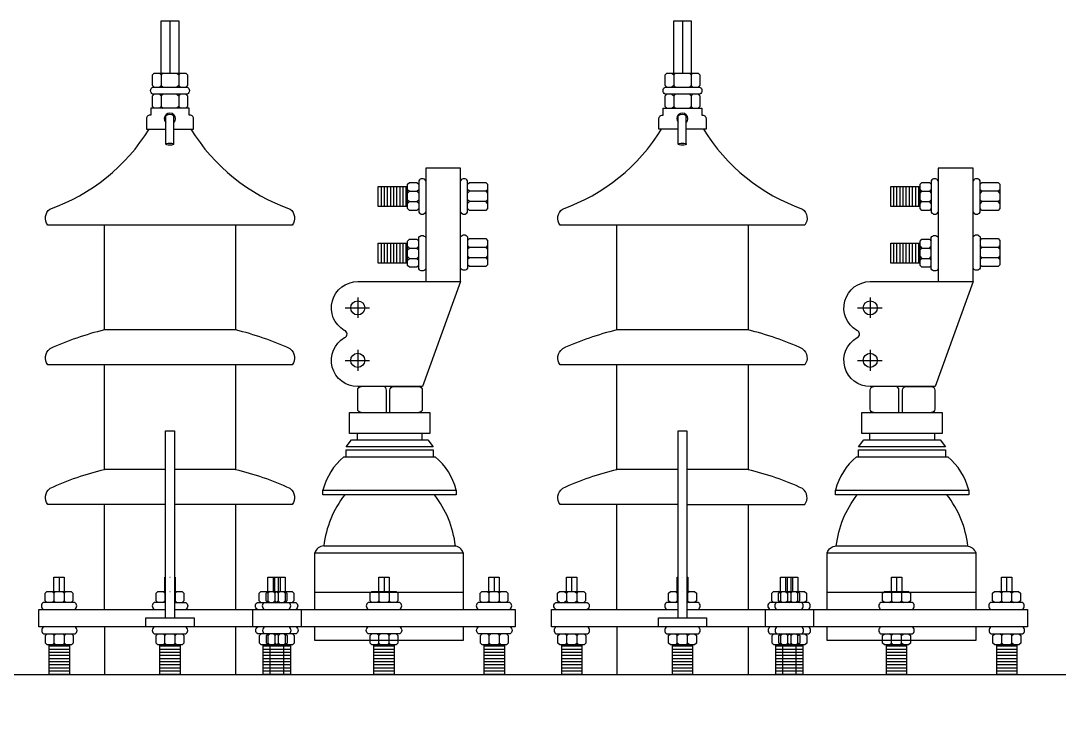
# Model space of a CAD drawing. Header units: millimetres. Extents: x 20927 to 53748, y 38421 to 54891.
# Drawn here: x 33873.7 to 34319.5, y 52679.8 to 52977.5 of the extents above; entities that cross this region are included whole.
import ezdxf

# ---------------------------------------------------------------- set-up
doc = ezdxf.new("R2010")
doc.units = ezdxf.units.MM
doc.linetypes.add('CENTERX2', pattern=[101.6, 63.5, -12.7, 12.7, -12.7])
doc.layers.add('Btrans.', color=2, linetype='Continuous')
doc.layers.add('HIGHT', color=8, linetype='Continuous')

msp = doc.modelspace()

# ---------------------------------------------------------------- linework, layer by layer
at = {"layer": 'Btrans.'}
msp.add_lwpolyline([(33546.53, 52696.9), (34769.06, 52696.9, -0.284079), (34770.85, 52695.79), (34785.29, 52666.9), (33530.29, 52666.9), (33544.74, 52695.79)], format="xyb", dxfattribs=at)
at = {"layer": 'HIGHT'}
for p, q in [((33937.79, 52977.53), (33937.79, 52955.03)), ((34157.79, 52977.53), (34157.79, 52955.03)), ((33933.29, 52955.03), (33934.04, 52954.28)), ((33940.79, 52955.03), (33941.54, 52954.28)), ((34154.79, 52955.03), (34154.04, 52954.28)), ((34160.79, 52955.03), (34161.54, 52954.28)), ((33934.04, 52949.78), (33933.29, 52949.03)), ((33941.54, 52949.78), (33940.79, 52949.03)), ((34154.04, 52949.78), (34154.79, 52949.03)), ((34161.54, 52949.78), (34160.79, 52949.03)), ((33933.29, 52946.03), (33934.04, 52945.28)), ((33942.29, 52946.03), (33941.54, 52945.28)), ((34153.29, 52946.03), (34154.04, 52945.28)), ((34162.29, 52946.03), (34161.54, 52945.28)), ((33934.04, 52940.78), (33933.29, 52940.03)), ((33941.54, 52940.78), (33942.29, 52940.03)), ((33935.95, 52924.55), (33935.95, 52936.73)), ((34155.95, 52924.55), (34155.95, 52936.73)), ((34028.52, 52897.78), (34028.52, 52906.43)), ((34029.86, 52897.78), (34029.86, 52906.43)), ((34031.2, 52897.78), (34031.2, 52906.43)), ((34032.54, 52897.78), (34032.54, 52906.43)), ((34033.88, 52897.78), (34033.88, 52906.43)), ((34035.22, 52897.78), (34035.22, 52906.43)), ((34036.56, 52897.78), (34036.56, 52906.43)), ((34037.9, 52897.78), (34037.9, 52906.43)), ((34039.24, 52897.78), (34039.24, 52906.43)), ((34039.8, 52903.56), (34040.55, 52904.31)), ((34043.81, 52904.31), (34044.56, 52903.56)), ((34073.31, 52904.31), (34066.31, 52904.31)), ((34248.52, 52897.78), (34248.52, 52906.43)), ((34249.86, 52897.78), (34249.86, 52906.43)), ((34251.2, 52897.78), (34251.2, 52906.43)), ((34252.54, 52897.78), (34252.54, 52906.43)), ((34253.88, 52897.78), (34253.88, 52906.43)), ((34255.22, 52897.78), (34255.22, 52906.43)), ((34256.56, 52897.78), (34256.56, 52906.43)), ((34257.9, 52897.78), (34257.9, 52906.43)), ((34259.24, 52897.78), (34259.24, 52906.43)), ((34259.8, 52905.06), (34260.55, 52904.31)), ((34263.81, 52904.31), (34264.56, 52905.06)), ((34286.31, 52904.31), (34285.56, 52905.06)), ((34294.06, 52905.06), (34293.31, 52904.31)), ((34043.81, 52899.88), (34044.56, 52900.63)), ((34073.31, 52899.88), (34066.31, 52899.88)), ((34259.8, 52900.63), (34260.55, 52899.88)), ((34286.31, 52899.88), (34285.56, 52900.63)), ((34294.06, 52899.13), (34293.31, 52899.88)), ((34028.52, 52873.4), (34028.52, 52882.05)), ((34029.86, 52873.4), (34029.86, 52882.05)), ((34031.2, 52873.4), (34031.2, 52882.05)), ((34032.54, 52873.4), (34032.54, 52882.05)), ((34033.88, 52873.4), (34033.88, 52882.05)), ((34035.22, 52873.4), (34035.22, 52882.05)), ((34036.56, 52873.4), (34036.56, 52882.05)), ((34037.9, 52873.4), (34037.9, 52882.05)), ((34039.24, 52873.4), (34039.24, 52882.05)), ((34039.8, 52879.18), (34040.55, 52879.93)), ((34043.81, 52879.93), (34044.56, 52879.18)), ((34066.31, 52880.22), (34065.56, 52879.47)), ((34074.06, 52879.47), (34073.31, 52880.22)), ((34248.52, 52873.4), (34248.52, 52882.05)), ((34249.86, 52873.4), (34249.86, 52882.05)), ((34251.2, 52873.4), (34251.2, 52882.05)), ((34252.54, 52873.4), (34252.54, 52882.05)), ((34253.88, 52873.4), (34253.88, 52882.05)), ((34255.22, 52873.4), (34255.22, 52882.05)), ((34256.56, 52873.4), (34256.56, 52882.05)), ((34257.9, 52873.4), (34257.9, 52882.05)), ((34259.24, 52873.4), (34259.24, 52882.05)), ((34259.8, 52880.68), (34260.55, 52879.93)), ((34263.81, 52879.93), (34264.56, 52880.68)), ((34286.31, 52880.22), (34285.56, 52880.97)), ((34294.06, 52880.97), (34293.31, 52880.22)), ((34039.8, 52876.25), (34040.55, 52875.5)), ((34043.81, 52875.5), (34044.56, 52876.25)), ((34066.31, 52875.79), (34065.56, 52876.54)), ((34074.06, 52876.54), (34073.31, 52875.79)), ((34260.55, 52875.5), (34263.81, 52875.5)), ((34286.31, 52875.79), (34285.56, 52875.04)), ((34294.06, 52875.04), (34293.31, 52875.79)), ((33909.67, 52724.78), (33909.67, 52769.78)), ((33965.92, 52769.78), (33965.92, 52724.78)), ((34129.67, 52724.78), (34129.67, 52769.78)), ((34185.92, 52769.78), (34185.92, 52724.78)), ((33890.18, 52738.6), (33890.18, 52732.53)), ((33937.79, 52738.6), (33937.8, 52738.6)), ((33982.05, 52738.6), (33982.05, 52732.53)), ((33982.81, 52732.53), (33982.81, 52738.6)), ((33984.27, 52738.6), (33984.27, 52732.53)), ((33985.03, 52738.6), (33985.03, 52732.53)), ((34029.67, 52738.6), (34029.67, 52732.53)), ((34076.9, 52738.6), (34076.9, 52732.53)), ((34110.18, 52738.6), (34110.18, 52732.53)), ((34157.79, 52738.6), (34157.8, 52738.6)), ((34202.05, 52738.6), (34202.05, 52732.53)), ((34202.81, 52732.53), (34202.81, 52738.6)), ((34204.27, 52738.6), (34204.27, 52732.53)), ((34205.03, 52738.6), (34205.03, 52732.53)), ((34249.67, 52738.6), (34249.67, 52732.53)), ((34296.9, 52738.6), (34296.9, 52732.53)), ((33887.96, 52731.78), (33887.96, 52728.53)), ((33892.38, 52731.78), (33892.38, 52728.53)), ((33935.58, 52728.53), (33935.88, 52728.23)), ((33937.79, 52732.53), (33937.8, 52732.53)), ((33940.01, 52728.53), (33939.71, 52728.23)), ((33980.58, 52732.53), (33979.83, 52731.78)), ((33979.83, 52728.53), (33980.58, 52727.78)), ((33982.81, 52731.78), (33982.81, 52728.53)), ((33985.01, 52732.53), (33984.26, 52731.78)), ((33984.26, 52728.53), (33985.01, 52727.78)), ((33987.23, 52731.78), (33987.23, 52728.53)), ((34028.2, 52732.53), (34027.45, 52731.78)), ((34027.45, 52728.53), (34028.2, 52727.78)), ((34032.63, 52732.53), (34031.88, 52731.78)), ((34031.88, 52728.53), (34032.63, 52727.78)), ((34075.43, 52732.53), (34074.68, 52731.78)), ((34074.68, 52728.53), (34075.43, 52727.78)), ((34078.35, 52732.53), (34079.1, 52731.78)), ((34079.1, 52728.53), (34079.85, 52727.78)), ((34107.96, 52731.78), (34107.96, 52728.53)), ((34112.38, 52731.78), (34112.38, 52728.53)), ((34155.58, 52728.53), (34155.88, 52728.23)), ((34157.79, 52732.53), (34157.8, 52732.53)), ((34160.01, 52728.53), (34159.71, 52728.23)), ((34199.83, 52731.78), (34199.83, 52728.53)), ((34202.81, 52731.78), (34202.81, 52728.53)), ((34204.26, 52731.78), (34204.26, 52728.53)), ((34207.23, 52731.78), (34207.23, 52728.53)), ((34247.45, 52731.78), (34247.45, 52728.53)), ((34251.88, 52731.78), (34251.88, 52728.53)), ((34294.68, 52731.78), (34294.68, 52728.53)), ((34299.1, 52731.78), (34299.1, 52728.53)), ((33973.42, 52717.28), (33973.42, 52724.78)), ((33994.04, 52724.78), (33994.04, 52717.28)), ((34193.42, 52717.28), (34193.42, 52724.78)), ((34214.04, 52724.78), (34214.04, 52717.28)), ((33909.67, 52717.28), (33909.67, 52696.78)), ((33965.92, 52717.41), (33965.92, 52696.78)), ((34129.67, 52717.28), (34129.67, 52696.78)), ((34185.92, 52717.41), (34185.92, 52696.78)), ((33888.1, 52713.53), (33888.85, 52714.28)), ((33892.52, 52710.27), (33892.52, 52713.53)), ((33935.58, 52713.53), (33936.33, 52714.28)), ((33940.01, 52713.53), (33939.26, 52714.28)), ((33982.95, 52713.53), (33983.7, 52714.28)), ((33984.4, 52710.27), (33984.4, 52713.53)), ((33987.37, 52713.53), (33986.62, 52714.28)), ((34079.24, 52710.27), (34079.24, 52713.53)), ((34108.1, 52713.53), (34108.85, 52714.28)), ((34112.52, 52710.27), (34112.52, 52713.53)), ((34155.58, 52713.53), (34156.33, 52714.28)), ((34160.01, 52713.53), (34159.26, 52714.28)), ((34199.97, 52713.53), (34199.22, 52714.28)), ((34202.95, 52713.53), (34203.7, 52714.28)), ((34204.4, 52713.53), (34205.15, 52714.28)), ((34207.37, 52713.53), (34206.62, 52714.28)), ((34247.45, 52713.53), (34246.7, 52714.28)), ((34251.88, 52713.53), (34251.13, 52714.28)), ((34294.82, 52713.53), (34294.07, 52714.28)), ((34299.24, 52713.53), (34299.99, 52714.28)), ((33894.62, 52708.96), (33885.98, 52708.96)), ((33894.62, 52707.62), (33885.98, 52707.62)), ((33894.62, 52706.28), (33885.98, 52706.28)), ((33888.85, 52709.52), (33888.1, 52710.27)), ((33942.11, 52708.96), (33933.46, 52708.96)), ((33942.11, 52707.62), (33933.46, 52707.62)), ((33942.11, 52706.28), (33933.46, 52706.28)), ((33936.33, 52709.52), (33935.58, 52710.27)), ((33939.26, 52709.52), (33940.01, 52710.27)), ((33989.47, 52708.96), (33977.85, 52708.96)), ((33989.47, 52707.62), (33977.85, 52707.62)), ((33989.47, 52706.28), (33977.85, 52706.28)), ((33980.72, 52709.52), (33979.97, 52710.27)), ((33980.83, 52696.9), (33980.83, 52709.52)), ((33982.2, 52709.52), (33982.95, 52710.27)), ((33986.5, 52709.52), (33986.5, 52696.9)), ((33988.12, 52709.52), (33987.37, 52710.27)), ((34033.98, 52708.96), (34025.33, 52708.96)), ((34033.98, 52707.62), (34025.33, 52707.62)), ((34033.98, 52706.28), (34025.33, 52706.28)), ((34028.2, 52709.52), (34027.45, 52710.27)), ((34032.63, 52709.52), (34031.88, 52710.27)), ((34081.34, 52708.96), (34072.7, 52708.96)), ((34081.34, 52707.62), (34072.7, 52707.62)), ((34081.34, 52706.28), (34072.7, 52706.28)), ((34075.57, 52709.52), (34074.82, 52710.27)), ((34114.62, 52708.96), (34105.98, 52708.96)), ((34114.62, 52707.62), (34105.98, 52707.62)), ((34114.62, 52706.28), (34105.98, 52706.28)), ((34108.85, 52709.52), (34108.1, 52710.27)), ((34162.11, 52708.96), (34153.46, 52708.96)), ((34162.11, 52707.62), (34153.46, 52707.62)), ((34162.11, 52706.28), (34153.46, 52706.28)), ((34156.33, 52709.52), (34155.58, 52710.27)), ((34159.26, 52709.52), (34160.01, 52710.27)), ((34209.47, 52708.96), (34197.85, 52708.96)), ((34209.47, 52707.62), (34197.85, 52707.62)), ((34209.47, 52706.28), (34197.85, 52706.28)), ((34199.22, 52709.52), (34199.97, 52710.27)), ((34200.83, 52696.9), (34200.83, 52709.52)), ((34202.2, 52709.52), (34202.95, 52710.27)), ((34203.65, 52709.52), (34204.4, 52710.27)), ((34206.5, 52709.52), (34206.5, 52696.9)), ((34208.12, 52709.52), (34207.37, 52710.27)), ((34253.98, 52708.96), (34245.33, 52708.96)), ((34253.98, 52707.62), (34245.33, 52707.62)), ((34253.98, 52706.28), (34245.33, 52706.28)), ((34246.7, 52709.52), (34247.45, 52710.27)), ((34251.13, 52709.52), (34251.88, 52710.27)), ((34301.34, 52708.96), (34292.7, 52708.96)), ((34301.34, 52707.62), (34292.7, 52707.62)), ((34301.34, 52706.28), (34292.7, 52706.28)), ((34294.07, 52709.52), (34294.82, 52710.27)), ((34299.99, 52709.52), (34299.24, 52710.27)), ((33894.62, 52704.94), (33885.98, 52704.94)), ((33894.62, 52703.6), (33885.98, 52703.6)), ((33894.62, 52702.26), (33885.98, 52702.26)), ((33942.11, 52704.94), (33933.46, 52704.94)), ((33942.11, 52703.6), (33933.46, 52703.6)), ((33942.11, 52702.26), (33933.46, 52702.26)), ((33989.47, 52704.94), (33977.85, 52704.94)), ((33989.47, 52703.6), (33977.85, 52703.6)), ((33989.47, 52702.26), (33977.85, 52702.26)), ((34033.98, 52704.94), (34025.33, 52704.94)), ((34033.98, 52703.6), (34025.33, 52703.6)), ((34033.98, 52702.26), (34025.33, 52702.26)), ((34081.34, 52704.94), (34072.7, 52704.94)), ((34081.34, 52703.6), (34072.7, 52703.6)), ((34081.34, 52702.26), (34072.7, 52702.26)), ((34114.62, 52704.94), (34105.98, 52704.94)), ((34114.62, 52703.6), (34105.98, 52703.6)), ((34114.62, 52702.26), (34105.98, 52702.26)), ((34162.11, 52704.94), (34153.46, 52704.94)), ((34162.11, 52703.6), (34153.46, 52703.6)), ((34162.11, 52702.26), (34153.46, 52702.26)), ((34209.47, 52704.94), (34197.85, 52704.94)), ((34209.47, 52703.6), (34197.85, 52703.6)), ((34209.47, 52702.26), (34197.85, 52702.26)), ((34253.98, 52704.94), (34245.33, 52704.94)), ((34253.98, 52703.6), (34245.33, 52703.6)), ((34253.98, 52702.26), (34245.33, 52702.26)), ((34301.34, 52704.94), (34292.7, 52704.94)), ((34301.34, 52703.6), (34292.7, 52703.6)), ((34301.34, 52702.26), (34292.7, 52702.26)), ((33894.62, 52700.92), (33885.98, 52700.92)), ((33894.62, 52699.58), (33885.98, 52699.58)), ((33894.62, 52698.24), (33885.98, 52698.24)), ((33942.11, 52700.92), (33933.46, 52700.92)), ((33942.11, 52699.58), (33933.46, 52699.58)), ((33942.11, 52698.24), (33933.46, 52698.24)), ((33989.47, 52700.92), (33977.85, 52700.92)), ((33989.47, 52699.58), (33977.85, 52699.58)), ((33989.47, 52698.24), (33977.85, 52698.24)), ((34033.98, 52700.92), (34025.33, 52700.92)), ((34033.98, 52699.58), (34025.33, 52699.58)), ((34033.98, 52698.24), (34025.33, 52698.24)), ((34081.34, 52700.92), (34072.7, 52700.92)), ((34081.34, 52699.58), (34072.7, 52699.58)), ((34081.34, 52698.24), (34072.7, 52698.24)), ((34114.62, 52700.92), (34105.98, 52700.92)), ((34114.62, 52699.58), (34105.98, 52699.58)), ((34114.62, 52698.24), (34105.98, 52698.24)), ((34162.11, 52700.92), (34153.46, 52700.92)), ((34162.11, 52699.58), (34153.46, 52699.58)), ((34162.11, 52698.24), (34153.46, 52698.24)), ((34209.47, 52700.92), (34197.85, 52700.92)), ((34209.47, 52699.58), (34197.85, 52699.58)), ((34209.47, 52698.24), (34197.85, 52698.24)), ((34253.98, 52700.92), (34245.33, 52700.92)), ((34253.98, 52699.58), (34245.33, 52699.58)), ((34253.98, 52698.24), (34245.33, 52698.24)), ((34301.34, 52700.92), (34292.7, 52700.92)), ((34301.34, 52699.58), (34292.7, 52699.58)), ((34301.34, 52698.24), (34292.7, 52698.24))]:
    msp.add_line(p, q, dxfattribs=at)
at = {"layer": 'HIGHT', "linetype": 'CENTERX2'}
for p, q in [((34018.37, 52858.74), (34018.37, 52849.94)), ((34238.37, 52858.74), (34238.37, 52849.94)), ((34012.95, 52854.25), (34023.45, 52854.25)), ((34232.95, 52854.25), (34243.45, 52854.25)), ((34018.37, 52836.17), (34018.37, 52827.15)), ((34238.37, 52836.17), (34238.37, 52827.15)), ((34012.95, 52831.72), (34023.45, 52831.72)), ((34232.95, 52831.72), (34243.45, 52831.72))]:
    msp.add_line(p, q, dxfattribs=at)
at = {"layer": 'HIGHT', "linetype": 'ByBlock'}
for p, q in [((34012.46, 52790.36), (34051.67, 52790.36)), ((34232.46, 52790.36), (34271.67, 52790.36))]:
    msp.add_line(p, q, dxfattribs=at)
at = {"layer": 'HIGHT'}
for points in [[(33934.04, 52955.03), (33934.04, 52977.53), (33941.54, 52977.53), (33941.54, 52955.03)], [(34154.04, 52955.03), (34154.04, 52977.53), (34161.54, 52977.53), (34161.54, 52955.03)], [(33931.04, 52949.03), (33930.29, 52949.78), (33930.29, 52954.28), (33931.04, 52955.03), (33944.54, 52955.03), (33945.29, 52954.28), (33945.29, 52949.78), (33944.54, 52949.03)], [(33934.79, 52955.03), (33934.04, 52954.28), (33934.04, 52949.78), (33934.79, 52949.03)], [(33942.29, 52955.03), (33941.54, 52954.28), (33941.54, 52949.78), (33942.29, 52949.03)], [(34151.04, 52949.03), (34150.29, 52949.78), (34150.29, 52954.28), (34151.04, 52955.03), (34164.54, 52955.03), (34165.29, 52954.28), (34165.29, 52949.78), (34164.54, 52949.03)], [(34153.29, 52955.03), (34154.04, 52954.28), (34154.04, 52949.78), (34153.29, 52949.03)], [(34162.29, 52955.03), (34161.54, 52954.28), (34161.54, 52949.78), (34162.29, 52949.03)], [(33931.04, 52940.03), (33930.29, 52940.78), (33930.29, 52945.28), (33931.04, 52946.03)], [(33934.79, 52946.03), (33934.04, 52945.28), (33934.04, 52940.78), (33934.79, 52940.03)], [(33940.79, 52946.03), (33941.54, 52945.28), (33941.54, 52940.78), (33940.79, 52940.03)], [(33944.54, 52946.03), (33945.29, 52945.28), (33945.29, 52940.78), (33944.54, 52940.03)], [(34151.04, 52940.03), (34150.29, 52940.78), (34150.29, 52945.28), (34151.04, 52946.03)], [(34154.79, 52946.03), (34154.04, 52945.28), (34154.04, 52940.78)], [(34160.79, 52946.03), (34161.54, 52945.28), (34161.54, 52940.78)], [(34164.54, 52946.03), (34165.29, 52945.28), (34165.29, 52940.78), (34164.54, 52940.03)], [(34153.29, 52940.03), (34154.04, 52940.78), (34154.79, 52940.03)], [(34162.29, 52940.03), (34161.54, 52940.78), (34160.79, 52940.03)], [(34044.56, 52896.88), (34043.81, 52896.13), (34040.55, 52896.13), (34039.8, 52896.88), (34039.8, 52907.31), (34040.55, 52908.06), (34043.81, 52908.06), (34044.56, 52907.31)], [(34065.56, 52907.31), (34066.31, 52908.06), (34073.31, 52908.06), (34074.06, 52907.31), (34074.06, 52896.88), (34073.31, 52896.13), (34066.31, 52896.13), (34065.56, 52896.88)], [(34264.56, 52896.88), (34263.81, 52896.13), (34260.55, 52896.13), (34259.8, 52896.88), (34259.8, 52907.31), (34260.55, 52908.06), (34263.81, 52908.06), (34264.56, 52907.31)], [(34285.56, 52907.31), (34286.31, 52908.06), (34293.31, 52908.06), (34294.06, 52907.31), (34294.06, 52896.88), (34293.31, 52896.13), (34286.31, 52896.13), (34285.56, 52896.88)], [(34039.8, 52897.78), (34027.18, 52897.78), (34027.18, 52906.43), (34039.8, 52906.43)], [(34039.8, 52905.06), (34040.55, 52904.31), (34043.81, 52904.31), (34044.56, 52905.06)], [(34065.56, 52903.56), (34066.31, 52904.31), (34065.56, 52905.06)], [(34074.06, 52905.06), (34073.31, 52904.31), (34074.06, 52903.56)], [(34259.8, 52897.78), (34247.18, 52897.78), (34247.18, 52906.43), (34259.8, 52906.43)], [(34259.8, 52903.56), (34260.55, 52904.31), (34263.81, 52904.31), (34264.56, 52903.56)], [(34294.06, 52903.56), (34293.31, 52904.31), (34286.31, 52904.31), (34285.56, 52903.56)], [(34039.8, 52900.63), (34040.55, 52899.88), (34039.8, 52899.13)], [(34040.55, 52899.88), (34043.81, 52899.88), (34044.56, 52899.13)], [(34065.56, 52899.13), (34066.31, 52899.88), (34065.56, 52900.63)], [(34074.06, 52899.13), (34073.31, 52899.88), (34074.06, 52900.63)], [(34259.8, 52899.13), (34260.55, 52899.88), (34263.81, 52899.88)], [(34264.56, 52899.13), (34263.81, 52899.88), (34264.56, 52900.63)], [(34294.06, 52900.63), (34293.31, 52899.88), (34286.31, 52899.88), (34285.56, 52899.13)], [(33965.92, 52889.78), (33965.92, 52844.78), (33909.67, 52844.78), (33909.67, 52889.78)], [(34185.92, 52889.78), (34185.92, 52844.78), (34129.67, 52844.78), (34129.67, 52889.78)], [(34039.8, 52873.4), (34027.18, 52873.4), (34027.18, 52882.05), (34039.8, 52882.05)], [(34044.56, 52872.5), (34043.81, 52871.75), (34040.55, 52871.75), (34039.8, 52872.5), (34039.8, 52882.93), (34040.55, 52883.68), (34043.81, 52883.68), (34044.56, 52882.93)], [(34039.8, 52880.68), (34040.55, 52879.93), (34043.81, 52879.93), (34044.56, 52880.68)], [(34065.56, 52883.22), (34066.31, 52883.97), (34073.31, 52883.97), (34074.06, 52883.22), (34074.06, 52872.79), (34073.31, 52872.04), (34066.31, 52872.04), (34065.56, 52872.79)], [(34074.06, 52880.97), (34073.31, 52880.22), (34066.31, 52880.22), (34065.56, 52880.97)], [(34259.8, 52873.4), (34247.18, 52873.4), (34247.18, 52882.05), (34259.8, 52882.05)], [(34264.56, 52872.5), (34263.81, 52871.75), (34260.55, 52871.75), (34259.8, 52872.5), (34259.8, 52882.93), (34260.55, 52883.68), (34263.81, 52883.68), (34264.56, 52882.93)], [(34259.8, 52879.18), (34260.55, 52879.93), (34263.81, 52879.93), (34264.56, 52879.18)], [(34285.56, 52883.22), (34286.31, 52883.97), (34293.31, 52883.97), (34294.06, 52883.22), (34294.06, 52872.79), (34293.31, 52872.04), (34286.31, 52872.04), (34285.56, 52872.79)], [(34294.06, 52879.47), (34293.31, 52880.22), (34286.31, 52880.22), (34285.56, 52879.47)], [(34039.8, 52874.75), (34040.55, 52875.5), (34043.81, 52875.5), (34044.56, 52874.75)], [(34074.06, 52875.04), (34073.31, 52875.79), (34066.31, 52875.79), (34065.56, 52875.04)], [(34259.8, 52876.25), (34260.55, 52875.5), (34259.8, 52874.75)], [(34264.56, 52874.75), (34263.81, 52875.5), (34264.56, 52876.25)], [(34294.06, 52876.54), (34293.31, 52875.79), (34286.31, 52875.79), (34285.56, 52876.54)], [(33935.88, 52784.78), (33909.67, 52784.78), (33909.67, 52829.78)], [(33965.92, 52829.78), (33965.92, 52784.78), (33939.71, 52784.78)], [(34155.88, 52784.78), (34129.67, 52784.78), (34129.67, 52829.78)], [(34185.92, 52829.78), (34185.92, 52784.78), (34159.71, 52784.78)], [(33935.88, 52721.11), (33935.88, 52801.5), (33939.71, 52801.5), (33939.71, 52721.11)], [(34155.88, 52721.11), (34155.88, 52801.5), (34159.71, 52801.5), (34159.71, 52721.11)], [(33887.96, 52732.53), (33887.96, 52738.6), (33892.4, 52738.6), (33892.4, 52732.53)], [(33935.58, 52732.53), (33935.58, 52738.6), (33935.88, 52738.6)], [(33939.71, 52738.6), (33940.02, 52738.6), (33940.02, 52732.53)], [(33979.83, 52732.53), (33979.83, 52738.6), (33987.24, 52738.6), (33987.24, 52732.53)], [(34027.45, 52732.53), (34027.45, 52738.6), (34031.89, 52738.6), (34031.89, 52732.53)], [(34074.68, 52732.53), (34074.68, 52738.6), (34079.12, 52738.6), (34079.12, 52732.53)], [(34107.96, 52732.53), (34107.96, 52738.6), (34112.4, 52738.6), (34112.4, 52732.53)], [(34155.58, 52732.53), (34155.58, 52738.6), (34155.88, 52738.6)], [(34159.71, 52738.6), (34160.02, 52738.6), (34160.02, 52732.53)], [(34199.83, 52732.53), (34199.83, 52738.6), (34207.24, 52738.6), (34207.24, 52732.53)], [(34247.45, 52732.53), (34247.45, 52738.6), (34251.89, 52738.6), (34251.89, 52732.53)], [(34294.68, 52732.53), (34294.68, 52738.6), (34299.12, 52738.6), (34299.12, 52732.53)], [(33884.96, 52727.78), (33884.21, 52728.53), (33884.21, 52731.78), (33884.96, 52732.53), (33895.38, 52732.53), (33896.13, 52731.78), (33896.13, 52728.53), (33895.38, 52727.78)], [(33887.21, 52732.53), (33887.96, 52731.78), (33888.71, 52732.53)], [(33888.71, 52727.78), (33887.96, 52728.53), (33887.21, 52727.78)], [(33891.63, 52732.53), (33892.38, 52731.78), (33893.13, 52732.53)], [(33891.63, 52727.78), (33892.38, 52728.53), (33893.13, 52727.78)], [(33932.58, 52727.78), (33931.83, 52728.53), (33931.83, 52731.78), (33932.58, 52732.53), (33935.88, 52732.53)], [(33934.83, 52732.53), (33935.58, 52731.78), (33935.88, 52732.08)], [(33935.58, 52731.78), (33935.58, 52728.53), (33934.83, 52727.78)], [(33939.71, 52732.53), (33943.01, 52732.53), (33943.76, 52731.78), (33943.76, 52728.53), (33943.01, 52727.78)], [(33940.76, 52732.53), (33940.01, 52731.78), (33939.71, 52732.08)], [(33940.01, 52731.78), (33940.01, 52728.53), (33940.76, 52727.78)], [(33976.83, 52727.78), (33976.08, 52728.53), (33976.08, 52731.78), (33976.83, 52732.53), (33990.23, 52732.53), (33990.98, 52731.78), (33990.98, 52728.53), (33990.23, 52727.78)], [(33979.81, 52727.78), (33979.06, 52728.53), (33979.06, 52731.78), (33979.81, 52732.53)], [(33979.08, 52732.53), (33979.83, 52731.78), (33979.83, 52728.53), (33979.08, 52727.78)], [(33982.06, 52732.53), (33982.81, 52731.78), (33983.56, 52732.53)], [(33982.06, 52727.78), (33982.81, 52728.53), (33983.56, 52727.78)], [(33983.51, 52732.53), (33984.26, 52731.78), (33984.26, 52728.53), (33983.51, 52727.78)], [(33987.98, 52732.53), (33987.23, 52731.78), (33986.48, 52732.53)], [(33986.48, 52727.78), (33987.23, 52728.53), (33987.98, 52727.78)], [(33987.26, 52732.53), (33988.01, 52731.78), (33988.01, 52728.53), (33987.26, 52727.78)], [(34024.45, 52727.78), (34023.7, 52728.53), (34023.7, 52731.78), (34024.45, 52732.53), (34034.88, 52732.53), (34035.63, 52731.78), (34035.63, 52728.53), (34034.88, 52727.78)], [(34026.7, 52732.53), (34027.45, 52731.78), (34027.45, 52728.53), (34026.7, 52727.78)], [(34031.13, 52732.53), (34031.88, 52731.78), (34031.88, 52728.53), (34031.13, 52727.78)], [(34071.68, 52727.78), (34070.93, 52728.53), (34070.93, 52731.78), (34071.68, 52732.53), (34082.1, 52732.53), (34082.85, 52731.78), (34082.85, 52728.53), (34082.1, 52727.78)], [(34073.93, 52732.53), (34074.68, 52731.78), (34074.68, 52728.53), (34073.93, 52727.78)], [(34079.85, 52732.53), (34079.1, 52731.78), (34079.1, 52728.53), (34078.35, 52727.78)], [(34104.96, 52727.78), (34104.21, 52728.53), (34104.21, 52731.78), (34104.96, 52732.53), (34115.38, 52732.53), (34116.13, 52731.78), (34116.13, 52728.53), (34115.38, 52727.78)], [(34107.21, 52732.53), (34107.96, 52731.78), (34108.71, 52732.53)], [(34108.71, 52727.78), (34107.96, 52728.53), (34107.21, 52727.78)], [(34111.63, 52732.53), (34112.38, 52731.78), (34113.13, 52732.53)], [(34111.63, 52727.78), (34112.38, 52728.53), (34113.13, 52727.78)], [(34152.58, 52727.78), (34151.83, 52728.53), (34151.83, 52731.78), (34152.58, 52732.53), (34155.88, 52732.53)], [(34154.83, 52732.53), (34155.58, 52731.78), (34155.88, 52732.08)], [(34155.58, 52731.78), (34155.58, 52728.53), (34154.83, 52727.78)], [(34159.71, 52732.53), (34163.01, 52732.53), (34163.76, 52731.78), (34163.76, 52728.53), (34163.01, 52727.78)], [(34160.76, 52732.53), (34160.01, 52731.78), (34159.71, 52732.08)], [(34160.01, 52731.78), (34160.01, 52728.53), (34160.76, 52727.78)], [(34196.83, 52727.78), (34196.08, 52728.53), (34196.08, 52731.78), (34196.83, 52732.53), (34210.23, 52732.53), (34210.98, 52731.78), (34210.98, 52728.53), (34210.23, 52727.78)], [(34199.81, 52727.78), (34199.06, 52728.53), (34199.06, 52731.78), (34199.81, 52732.53)], [(34200.58, 52732.53), (34199.83, 52731.78), (34199.08, 52732.53)], [(34199.08, 52727.78), (34199.83, 52728.53), (34200.58, 52727.78)], [(34202.06, 52732.53), (34202.81, 52731.78), (34203.56, 52732.53)], [(34202.06, 52727.78), (34202.81, 52728.53), (34203.56, 52727.78)], [(34205.01, 52732.53), (34204.26, 52731.78), (34203.51, 52732.53)], [(34203.51, 52727.78), (34204.26, 52728.53), (34205.01, 52727.78)], [(34207.98, 52732.53), (34207.23, 52731.78), (34206.48, 52732.53)], [(34206.48, 52727.78), (34207.23, 52728.53), (34207.98, 52727.78)], [(34207.26, 52732.53), (34208.01, 52731.78), (34208.01, 52728.53), (34207.26, 52727.78)], [(34244.45, 52727.78), (34243.7, 52728.53), (34243.7, 52731.78), (34244.45, 52732.53), (34254.88, 52732.53), (34255.63, 52731.78), (34255.63, 52728.53), (34254.88, 52727.78)], [(34248.2, 52732.53), (34247.45, 52731.78), (34246.7, 52732.53)], [(34246.7, 52727.78), (34247.45, 52728.53), (34248.2, 52727.78)], [(34252.63, 52732.53), (34251.88, 52731.78), (34251.13, 52732.53)], [(34251.13, 52727.78), (34251.88, 52728.53), (34252.63, 52727.78)], [(34291.68, 52727.78), (34290.93, 52728.53), (34290.93, 52731.78), (34291.68, 52732.53), (34302.1, 52732.53), (34302.85, 52731.78), (34302.85, 52728.53), (34302.1, 52727.78)], [(34295.43, 52732.53), (34294.68, 52731.78), (34293.93, 52732.53)], [(34293.93, 52727.78), (34294.68, 52728.53), (34295.43, 52727.78)], [(34298.35, 52732.53), (34299.1, 52731.78), (34299.85, 52732.53)], [(34298.35, 52727.78), (34299.1, 52728.53), (34299.85, 52727.78)], [(33939.71, 52724.78), (34085.92, 52724.78), (34085.92, 52717.28), (33881.54, 52717.28), (33881.54, 52724.78), (33935.88, 52724.78)], [(34159.71, 52724.78), (34305.92, 52724.78), (34305.92, 52717.28), (34101.54, 52717.28), (34101.54, 52724.78), (34155.88, 52724.78)], [(33927.45, 52717.28), (33927.45, 52721.11), (33948.14, 52721.11), (33948.14, 52717.28)], [(34147.45, 52717.28), (34147.45, 52721.11), (34168.14, 52721.11), (34168.14, 52717.28)], [(33895.52, 52714.28), (33896.27, 52713.53), (33896.27, 52710.27), (33895.52, 52709.52), (33885.1, 52709.52), (33884.35, 52710.27), (33884.35, 52713.53), (33885.1, 52714.28)], [(33887.35, 52709.52), (33888.1, 52710.27), (33888.1, 52713.53), (33887.35, 52714.28)], [(33891.77, 52714.28), (33892.52, 52713.53), (33893.27, 52714.28)], [(33943.01, 52714.28), (33943.76, 52713.53), (33943.76, 52710.27), (33943.01, 52709.52), (33932.58, 52709.52), (33931.83, 52710.27), (33931.83, 52713.53), (33932.58, 52714.28)], [(33934.83, 52709.52), (33935.58, 52710.27), (33935.58, 52713.53), (33934.83, 52714.28)], [(33940.76, 52709.52), (33940.01, 52710.27), (33940.01, 52713.53), (33940.76, 52714.28)], [(33990.37, 52714.28), (33991.12, 52713.53), (33991.12, 52710.27), (33990.37, 52709.52), (33976.97, 52709.52), (33976.22, 52710.27), (33976.22, 52713.53), (33976.97, 52714.28)], [(33979.95, 52709.52), (33979.2, 52710.27), (33979.2, 52713.53), (33979.95, 52714.28)], [(33980.72, 52714.28), (33979.97, 52713.53), (33979.22, 52714.28)], [(33979.22, 52709.52), (33979.97, 52710.27), (33979.97, 52713.53)], [(33983.7, 52709.52), (33982.95, 52710.27), (33982.95, 52713.53), (33982.2, 52714.28)], [(33983.65, 52714.28), (33984.4, 52713.53), (33985.15, 52714.28)], [(33986.62, 52709.52), (33987.37, 52710.27), (33987.37, 52713.53), (33988.12, 52714.28)], [(33987.4, 52714.28), (33988.15, 52713.53), (33988.15, 52710.27), (33987.4, 52709.52)], [(34034.88, 52714.28), (34035.63, 52713.53), (34035.63, 52710.27), (34034.88, 52709.52), (34024.45, 52709.52), (34023.7, 52710.27), (34023.7, 52713.53), (34024.45, 52714.28)], [(34028.2, 52714.28), (34027.45, 52713.53), (34026.7, 52714.28)], [(34026.7, 52709.52), (34027.45, 52710.27), (34027.45, 52713.53)], [(34032.63, 52714.28), (34031.88, 52713.53), (34031.13, 52714.28)], [(34031.13, 52709.52), (34031.88, 52710.27), (34031.88, 52713.53)], [(34082.24, 52714.28), (34082.99, 52713.53), (34082.99, 52710.27), (34082.24, 52709.52), (34071.82, 52709.52), (34071.07, 52710.27), (34071.07, 52713.53), (34071.82, 52714.28)], [(34075.57, 52714.28), (34074.82, 52713.53), (34074.07, 52714.28)], [(34074.07, 52709.52), (34074.82, 52710.27), (34074.82, 52713.53)], [(34078.49, 52714.28), (34079.24, 52713.53), (34079.99, 52714.28)], [(34115.52, 52714.28), (34116.27, 52713.53), (34116.27, 52710.27), (34115.52, 52709.52), (34105.1, 52709.52), (34104.35, 52710.27), (34104.35, 52713.53), (34105.1, 52714.28)], [(34107.35, 52709.52), (34108.1, 52710.27), (34108.1, 52713.53), (34107.35, 52714.28)], [(34111.77, 52714.28), (34112.52, 52713.53), (34113.27, 52714.28)], [(34163.01, 52714.28), (34163.76, 52713.53), (34163.76, 52710.27), (34163.01, 52709.52), (34152.58, 52709.52), (34151.83, 52710.27), (34151.83, 52713.53), (34152.58, 52714.28)], [(34154.83, 52709.52), (34155.58, 52710.27), (34155.58, 52713.53), (34154.83, 52714.28)], [(34160.76, 52709.52), (34160.01, 52710.27), (34160.01, 52713.53), (34160.76, 52714.28)], [(34210.37, 52714.28), (34211.12, 52713.53), (34211.12, 52710.27), (34210.37, 52709.52), (34196.97, 52709.52), (34196.22, 52710.27), (34196.22, 52713.53), (34196.97, 52714.28)], [(34199.95, 52709.52), (34199.2, 52710.27), (34199.2, 52713.53), (34199.95, 52714.28)], [(34200.72, 52709.52), (34199.97, 52710.27), (34199.97, 52713.53), (34200.72, 52714.28)], [(34203.7, 52709.52), (34202.95, 52710.27), (34202.95, 52713.53), (34202.2, 52714.28)], [(34205.15, 52709.52), (34204.4, 52710.27), (34204.4, 52713.53), (34203.65, 52714.28)], [(34206.62, 52709.52), (34207.37, 52710.27), (34207.37, 52713.53), (34208.12, 52714.28)], [(34207.4, 52714.28), (34208.15, 52713.53), (34208.15, 52710.27), (34207.4, 52709.52)], [(34254.88, 52714.28), (34255.63, 52713.53), (34255.63, 52710.27), (34254.88, 52709.52), (34244.45, 52709.52), (34243.7, 52710.27), (34243.7, 52713.53), (34244.45, 52714.28)], [(34248.2, 52709.52), (34247.45, 52710.27), (34247.45, 52713.53), (34248.2, 52714.28)], [(34252.63, 52709.52), (34251.88, 52710.27), (34251.88, 52713.53), (34252.63, 52714.28)], [(34302.24, 52714.28), (34302.99, 52713.53), (34302.99, 52710.27), (34302.24, 52709.52), (34291.82, 52709.52), (34291.07, 52710.27), (34291.07, 52713.53), (34291.82, 52714.28)], [(34295.57, 52709.52), (34294.82, 52710.27), (34294.82, 52713.53), (34295.57, 52714.28)], [(34298.49, 52709.52), (34299.24, 52710.27), (34299.24, 52713.53), (34298.49, 52714.28)], [(33894.62, 52709.52), (33894.62, 52696.9), (33885.98, 52696.9), (33885.98, 52709.52)], [(33893.27, 52709.52), (33892.52, 52710.27), (33891.77, 52709.52)], [(33942.11, 52709.52), (33942.11, 52696.9), (33933.46, 52696.9), (33933.46, 52709.52)], [(33989.47, 52709.52), (33989.47, 52696.9), (33977.85, 52696.9), (33977.85, 52709.52)], [(33983.65, 52709.52), (33984.4, 52710.27), (33985.15, 52709.52)], [(34033.98, 52709.52), (34033.98, 52696.9), (34025.33, 52696.9), (34025.33, 52709.52)], [(34081.34, 52709.52), (34081.34, 52696.9), (34072.7, 52696.9), (34072.7, 52709.52)], [(34079.99, 52709.52), (34079.24, 52710.27), (34078.49, 52709.52)], [(34114.62, 52709.52), (34114.62, 52696.9), (34105.98, 52696.9), (34105.98, 52709.52)], [(34113.27, 52709.52), (34112.52, 52710.27), (34111.77, 52709.52)], [(34162.11, 52709.52), (34162.11, 52696.9), (34153.46, 52696.9), (34153.46, 52709.52)], [(34209.47, 52709.52), (34209.47, 52696.9), (34197.85, 52696.9), (34197.85, 52709.52)], [(34253.98, 52709.52), (34253.98, 52696.9), (34245.33, 52696.9), (34245.33, 52709.52)], [(34301.34, 52709.52), (34301.34, 52696.9), (34292.7, 52696.9), (34292.7, 52709.52)]]:
    msp.add_lwpolyline(points, dxfattribs=at)
for points in [[(33945.29, 52946.03), (33930.29, 52946.03, -0.56779), (33930.29, 52949.03), (33945.29, 52949.03, -0.56779)], [(34165.29, 52946.03), (34150.29, 52946.03, -0.56779), (34150.29, 52949.03), (34165.29, 52949.03, -0.56779)]]:
    msp.add_lwpolyline(points, format="xyb", close=True, dxfattribs=at)
for points in [[(33939.44, 52931.03), (33947.92, 52931.03), (33947.92, 52935.53, 0.471469), (33946.04, 52937.03), (33946.04, 52940.03), (33929.54, 52940.03), (33929.54, 52937.03, 0.471469), (33927.67, 52935.53), (33927.67, 52931.03), (33935.95, 52931.03)], [(34155.95, 52931.03), (34147.67, 52931.03), (34147.67, 52935.53, -0.471469), (34149.54, 52937.03), (34149.54, 52940.03), (34166.04, 52940.03), (34166.04, 52937.03, -0.471469), (34167.92, 52935.53), (34167.92, 52931.03), (34159.44, 52931.03)], [(33939.44, 52924.55), (33939.44, 52936.73, 0.280335), (33935.95, 52936.71)], [(34159.44, 52924.55), (34159.44, 52936.73, 0.280335), (34155.95, 52936.71)], [(33946.76, 52931.03, 0.173722), (33989.37, 52896.7, -0.405237), (33990.29, 52889.78), (33885.29, 52889.78, -0.405237), (33886.22, 52896.7, 0.173722), (33928.83, 52931.03)], [(34166.76, 52931.03, 0.173722), (34209.37, 52896.7, -0.405237), (34210.29, 52889.78), (34105.29, 52889.78, -0.405237), (34106.22, 52896.7, 0.173722), (34148.83, 52931.03)], [(34062.56, 52865.53), (34046.24, 52820.44), (34018.37, 52820.44, -0.767012), (34012.72, 52841.49, 0.731645), (34012.61, 52844.54, -0.762576), (34018.37, 52865.53), (34062.56, 52865.53), (34062.56, 52914.28), (34047.56, 52914.28), (34047.56, 52865.53)], [(34282.56, 52865.53), (34266.24, 52820.44), (34238.37, 52820.44, -0.767012), (34232.72, 52841.49, 0.731645), (34232.61, 52844.54, -0.762576), (34238.37, 52865.53), (34282.56, 52865.53), (34282.56, 52914.28), (34267.56, 52914.28), (34267.56, 52865.53)], [(34047.56, 52908.84, 0.56779), (34044.56, 52908.84), (34044.56, 52895.34, 0.56779), (34047.56, 52895.34)], [(34062.56, 52895.34, 0.56779), (34065.56, 52895.34), (34065.56, 52908.84, 0.56779), (34062.56, 52908.84)], [(34267.56, 52908.84, 0.56779), (34264.56, 52908.84), (34264.56, 52895.34, 0.56779), (34267.56, 52895.34)], [(34282.56, 52895.34, 0.56779), (34285.56, 52895.34), (34285.56, 52908.84, 0.56779), (34282.56, 52908.84)], [(34047.56, 52870.97, -0.56779), (34044.56, 52870.97), (34044.56, 52884.47, -0.56779), (34047.56, 52884.47)], [(34062.56, 52884.75, -0.56779), (34065.56, 52884.75), (34065.56, 52871.25, -0.56779), (34062.56, 52871.25)], [(34267.56, 52870.97, -0.56779), (34264.56, 52870.97), (34264.56, 52884.47, -0.56779), (34267.56, 52884.47)], [(34282.56, 52884.75, -0.56779), (34285.56, 52884.75), (34285.56, 52871.25, -0.56779), (34282.56, 52871.25)], [(33989.37, 52836.7, -0.405237), (33990.29, 52829.78), (33885.29, 52829.78, -0.405237), (33886.22, 52836.7)], [(34209.37, 52836.7, -0.405237), (34210.29, 52829.78), (34105.29, 52829.78, -0.405237), (34106.22, 52836.7)], [(34030.73, 52809.32), (34030.73, 52818.94, 0.414214), (34029.23, 52820.44)], [(34250.73, 52809.32), (34250.73, 52818.94, 0.414214), (34249.23, 52820.44)], [(33935.88, 52769.78), (33885.29, 52769.78, -0.405237), (33886.22, 52776.7)], [(33989.37, 52776.7, -0.405237), (33990.29, 52769.78), (33939.71, 52769.78)], [(34155.88, 52769.78), (34105.29, 52769.78, -0.405237), (34106.22, 52776.7)], [(34159.71, 52769.78), (34210.29, 52769.78, 0.405237), (34209.37, 52776.7)], [(33896.92, 52724.78, 0.56779), (33896.92, 52727.78), (33883.42, 52727.78, 0.56779), (33883.42, 52724.78)], [(33935.88, 52727.78), (33931.04, 52727.78, 0.56779), (33931.04, 52724.78)], [(33939.71, 52727.78), (33944.54, 52727.78, -0.56779), (33944.54, 52724.78)], [(33975.29, 52724.78, -0.56779), (33975.29, 52727.78), (33991.77, 52727.78, -0.56779), (33991.77, 52724.78)], [(34036.42, 52724.78, 0.56779), (34036.42, 52727.78), (34022.92, 52727.78, 0.56779), (34022.92, 52724.78)], [(34083.64, 52724.78, 0.56779), (34083.64, 52727.78), (34070.14, 52727.78, 0.56779), (34070.14, 52724.78)], [(34103.42, 52724.78, -0.56779), (34103.42, 52727.78), (34116.92, 52727.78, -0.56779), (34116.92, 52724.78)], [(34155.88, 52727.78), (34151.04, 52727.78, 0.56779), (34151.04, 52724.78)], [(34164.54, 52724.78, 0.56779), (34164.54, 52727.78), (34159.71, 52727.78)], [(34211.77, 52724.78, 0.56779), (34211.77, 52727.78), (34195.29, 52727.78, 0.56779), (34195.29, 52724.78)], [(34256.42, 52724.78, 0.56779), (34256.42, 52727.78), (34242.92, 52727.78, 0.56779), (34242.92, 52724.78)], [(34303.64, 52724.78, 0.56779), (34303.64, 52727.78), (34290.14, 52727.78, 0.56779), (34290.14, 52724.78)], [(33883.56, 52717.28, 0.56779), (33883.56, 52714.28), (33897.06, 52714.28, 0.56779), (33897.06, 52717.28)], [(33931.04, 52717.28, 0.56779), (33931.04, 52714.28), (33944.54, 52714.28, 0.56779), (33944.54, 52717.28)], [(33991.91, 52717.28, -0.56779), (33991.91, 52714.28), (33975.43, 52714.28, -0.56779), (33975.43, 52717.28)], [(34036.42, 52717.28, -0.56779), (34036.42, 52714.28), (34022.92, 52714.28, -0.56779), (34022.92, 52717.28)], [(34083.78, 52717.28, -0.56779), (34083.78, 52714.28), (34070.28, 52714.28, -0.56779), (34070.28, 52717.28)], [(34103.56, 52717.28, 0.56779), (34103.56, 52714.28), (34117.06, 52714.28, 0.56779), (34117.06, 52717.28)], [(34151.04, 52717.28, 0.56779), (34151.04, 52714.28), (34164.54, 52714.28, 0.56779), (34164.54, 52717.28)], [(34195.43, 52717.28, 0.56779), (34195.43, 52714.28), (34211.91, 52714.28, 0.56779), (34211.91, 52717.28)], [(34242.92, 52717.28, 0.56779), (34242.92, 52714.28), (34256.42, 52714.28, 0.56779), (34256.42, 52717.28)], [(34290.28, 52717.28, 0.56779), (34290.28, 52714.28), (34303.78, 52714.28, 0.56779), (34303.78, 52717.28)]]:
    msp.add_lwpolyline(points, format="xyb", dxfattribs=at)
at = {"layer": 'HIGHT', "linetype": 'ByBlock'}
for points in [[(34019.87, 52809.32, -0.414214), (34018.37, 52810.82), (34018.37, 52818.94, -0.414214), (34019.87, 52820.44)], [(34032.23, 52809.32), (34032.23, 52818.94, -0.414214), (34033.73, 52820.44), (34044.6, 52820.44, -0.414214), (34046.1, 52818.94), (34046.1, 52810.82, -0.414214), (34044.6, 52809.32)], [(34239.87, 52809.32, -0.414214), (34238.37, 52810.82), (34238.37, 52818.94, -0.414214), (34239.87, 52820.44)], [(34252.23, 52809.32), (34252.23, 52818.94, -0.414214), (34253.73, 52820.44), (34264.6, 52820.44, -0.414214), (34266.1, 52818.94), (34266.1, 52810.82, -0.414214), (34264.6, 52809.32)], [(34012.82, 52774.01, 0.13826), (34003.82, 52752.08), (34060.31, 52752.08, 0.13826), (34051.31, 52774.01)], [(34219.94, 52724.78), (34219.94, 52749.13, -0.302706), (34223.82, 52752.08, -0.13826), (34232.82, 52774.01)], [(34223.82, 52752.08), (34280.31, 52752.08, 0.13826), (34271.31, 52774.01)], [(34279.78, 52752.08, -0.302706), (34283.66, 52749.13), (34283.66, 52724.78)]]:
    msp.add_lwpolyline(points, format="xyb", dxfattribs=at)
for points in [[(34014.81, 52809.32), (34049.33, 52809.32), (34049.33, 52800.3), (34014.81, 52800.3)], [(34234.81, 52809.32), (34269.33, 52809.32), (34269.33, 52800.3), (34234.81, 52800.3)], [(34015.67, 52797.6), (34048.46, 52797.6), (34050.71, 52794.65), (34013.42, 52794.65)], [(34235.67, 52797.6), (34268.46, 52797.6), (34270.71, 52794.65), (34233.42, 52794.65)], [(34003.46, 52776), (34060.67, 52776), (34060.67, 52774.01), (34003.46, 52774.01)], [(34223.46, 52776), (34280.67, 52776), (34280.67, 52774.01), (34223.46, 52774.01)]]:
    msp.add_lwpolyline(points, close=True, dxfattribs=at)
for points in [[(34018.22, 52797.6), (34018.22, 52800.3)], [(34045.91, 52800.3), (34045.91, 52797.6)], [(34238.22, 52797.6), (34238.22, 52800.3)], [(34265.91, 52800.3), (34265.91, 52797.6)], [(34013.42, 52790.36), (34013.42, 52793.31), (34050.71, 52793.31), (34050.71, 52790.36)], [(34233.42, 52790.36), (34233.42, 52793.31), (34270.71, 52793.31), (34270.71, 52790.36)], [(33999.94, 52724.78), (33999.94, 52749.13), (34063.66, 52749.13), (34063.66, 52724.78)], [(34219.94, 52749.13), (34283.66, 52749.13)], [(33999.94, 52732.14), (34063.66, 52732.14)], [(34219.94, 52732.14), (34283.66, 52732.14)], [(34063.66, 52717.28), (34063.66, 52711.45), (33999.94, 52711.45), (33999.94, 52717.28)], [(34283.66, 52717.28), (34283.66, 52711.45), (34219.94, 52711.45), (34219.94, 52717.28)]]:
    msp.add_lwpolyline(points, dxfattribs=at)
at = {"layer": 'HIGHT'}
for centre in [(34018.37, 52854.25), (34238.37, 52854.25), (34018.37, 52831.72), (34238.37, 52831.72)]:
    msp.add_circle(centre, 3.02, dxfattribs=at)
for centre, radius, start, end in [((33937.73, 52935.47), 2.39, 315.6456, 222.2073), ((34157.73, 52935.47), 2.39, 315.6456, 222.2073), ((33939.91, 52718.92), 129.44, 103.5116, 114.5052), ((33935.68, 52718.92), 129.44, 65.4948, 76.4884), ((34159.91, 52718.92), 129.44, 103.5116, 114.5052), ((34155.68, 52718.92), 129.44, 65.4948, 76.4884), ((33939.91, 52658.92), 129.44, 103.5116, 114.5052), ((33935.68, 52658.92), 129.44, 65.4948, 76.4884), ((34159.91, 52658.92), 129.44, 103.5116, 114.5052), ((34155.68, 52658.92), 129.44, 65.4948, 76.4884), ((33979.16, 52726.28), 1.75, 120.8251, 239.1749), ((33987.9, 52726.28), 1.75, 300.8251, 59.1749), ((34199.16, 52726.28), 1.75, 120.8251, 239.1749), ((34207.9, 52726.28), 1.75, 300.8251, 59.1749), ((33979.3, 52715.78), 1.75, 120.8251, 239.1749), ((33988.04, 52715.78), 1.75, 300.8251, 59.1749), ((34199.3, 52715.78), 1.75, 120.8251, 239.1749), ((34208.04, 52715.78), 1.75, 300.8251, 59.1749)]:
    msp.add_arc(centre, radius, start, end, dxfattribs=at)
at = {"layer": 'HIGHT', "linetype": 'ByBlock'}
for centre, radius, start, end in [((34030.33, 52769.16), 27.72, 130.1249, 165.7204), ((34033.8, 52769.16), 27.72, 14.2796, 49.8751), ((34250.33, 52769.16), 27.72, 130.1249, 165.7204), ((34253.8, 52769.16), 27.72, 14.2796, 49.8751), ((34004.1, 52747.69), 4.4, 93.5661, 160.9316), ((34059.5, 52747.69), 4.4, 19.0684, 86.4339)]:
    msp.add_arc(centre, radius, start, end, dxfattribs=at)
at = {"layer": 'HIGHT'}
for centre in [(33937.7, 52924.55), (34157.7, 52924.55)]:
    msp.add_ellipse(centre, major_axis=(-1.74, 0), ratio=0.240501, dxfattribs=at)

doc.saveas('drawing.dxf')
